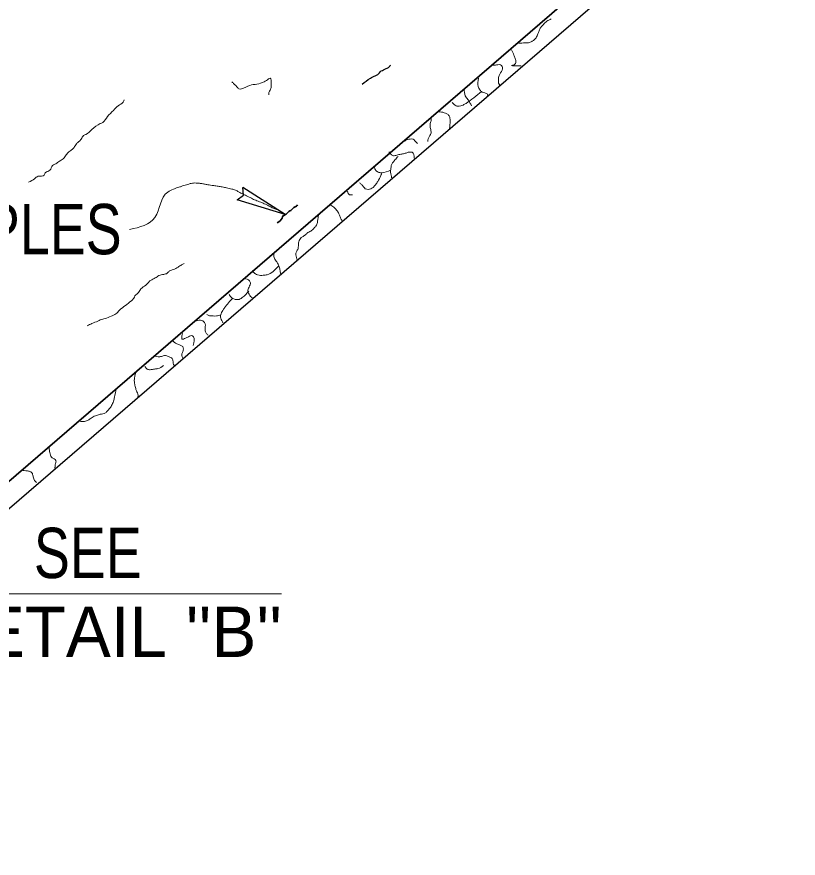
# Model space of a CAD drawing. Extents: x 49 to 419, y -329 to -58.
# Drawn here: x 289.23 to 309.26, y -167.99 to -146.42 of the extents above; entities that cross this region are included whole.
import ezdxf
from ezdxf.enums import TextEntityAlignment as Align

# ---------------------------------------------------------------- set-up
doc = ezdxf.new("R2010")
doc.units = 0
doc.header["$LTSCALE"] = 0.52
doc.layers.add('1', color=7, linetype='Continuous', lineweight=13)

msp = doc.modelspace()

# ---------------------------------------------------------------- linework, layer by layer
at = {"layer": '1', "lineweight": 35}
msp.add_line((267.2109, -177.1183), (308.985, -141.1326), dxfattribs=at)
at = {"layer": '1', "lineweight": 25}
for p, q in [((267.2387, -177.7946), (309.2567, -141.5992)), ((296.1104, -151.4945), (295.0254, -150.7966)), ((296.1104, -151.4945), (294.8773, -151.115))]:
    msp.add_line(p, q, dxfattribs=at)
msp.add_lwpolyline([(294.8773, -151.115), (295.0417, -150.9957), (295.0254, -150.7966)], dxfattribs=at)
at = {"layer": '1'}
msp.add_lwpolyline([(296.0163, -161.2142), (282.2069, -161.2142), (279.4488, -162.349)], dxfattribs=at)
for points in [[(302.9227, -146.4794), (302.8424, -146.5227), (302.7868, -146.5598), (302.7126, -146.64), (302.657, -146.6956), (302.614, -146.7822), (302.583, -146.8624), (302.5397, -146.9613), (302.4719, -147.0293), (302.4101, -147.0663), (302.3238, -147.0911), (302.2557, -147.0911), (302.1754, -147.0973), (302.0952, -147.0973)], [(301.91, -147.2702), (301.9718, -147.4063), (302.0026, -147.4928), (302.0211, -147.5854), (301.9778, -147.6535), (301.91, -147.672), (301.9963, -147.6842), (302.0767, -147.6782), (302.1569, -147.6782)], [(301.4339, -147.6658), (301.5575, -147.6535), (301.6256, -147.6535), (301.6811, -147.7585), (301.6071, -147.8943), (301.5823, -147.9562), (301.5761, -148.0427), (301.5761, -148.1292), (301.6131, -148.1786)], [(294.7398, -148.0888), (294.801, -148.1501), (294.8623, -148.2113), (294.9236, -148.2728), (294.9849, -148.2728), (295.1996, -148.1808), (295.3834, -148.1501), (295.5673, -148.0888), (295.6286, -148.0582), (295.7204, -147.9967), (295.7512, -148.1501), (295.7512, -148.2113), (295.7204, -148.3034), (295.6898, -148.3647), (295.6898, -148.4262)], [(301.0637, -147.9994), (301.0574, -148.2096), (301.1008, -148.2962), (301.1562, -148.3517), (301.2241, -148.3764), (301.2921, -148.4135), (301.2981, -148.432)], [(301.1377, -148.3392), (300.7425, -148.6421), (300.6684, -148.6854), (300.6067, -148.7099), (300.5326, -148.7162), (300.4461, -148.6792), (300.3905, -148.6173)], [(300.6993, -148.2651), (300.724, -148.4505), (300.7917, -148.5433), (300.8413, -148.6236), (300.8846, -148.7039)], [(289.5305, -150.6647), (289.6836, -150.5729), (289.7757, -150.5113), (289.9287, -150.4808), (289.9596, -150.4196), (290.0208, -150.3887), (290.1127, -150.2968), (290.1434, -150.2354), (290.2047, -150.2049), (290.2965, -150.1433), (290.3886, -150.0821), (290.4804, -149.99), (290.5417, -149.8982), (290.6337, -149.8369), (290.6951, -149.7753), (290.7563, -149.6836), (290.8177, -149.622), (290.8789, -149.5607), (290.9402, -149.4689), (291.0015, -149.4382), (291.1546, -149.3156), (291.369, -149.1623), (291.4303, -149.1314), (291.5528, -148.9781), (291.7063, -148.8247), (291.8288, -148.7022), (291.9514, -148.6101), (291.9819, -148.5488)], [(300.3227, -149.2846), (300.335, -149.0932), (300.3102, -148.9633), (300.2484, -148.9078), (300.1868, -148.883), (300.1126, -148.8645), (300.051, -148.8582)], [(299.8472, -149.0066), (299.8472, -149.0869), (299.8224, -149.1857), (299.8287, -149.2846), (299.8472, -149.4022), (299.8038, -149.4824), (299.7731, -149.5505), (299.7608, -149.6182)], [(299.1617, -149.6122), (299.242, -149.569), (299.31, -149.5565), (299.3841, -149.5627), (299.4333, -149.5998), (299.4952, -149.6678)], [(299.4148, -150.0508), (299.3593, -149.8964), (299.2975, -149.8902), (299.2297, -149.9087), (299.1432, -149.9335), (299.0443, -149.952), (298.9456, -149.9767), (298.8655, -149.983), (298.8037, -149.9272), (298.7604, -149.8839)], [(299.0013, -150.0015), (298.921, -150.0941), (298.8592, -150.1684), (298.8282, -150.2362), (298.8159, -150.3105), (298.8097, -150.4093), (298.8222, -150.4833), (298.8345, -150.5514)], [(298.8097, -150.3535), (298.5753, -150.4216), (298.4887, -150.4031), (298.4207, -150.3475), (298.3962, -150.2858)], [(298.5813, -150.4401), (298.5565, -150.4958), (298.4825, -150.6439), (298.4207, -150.7305), (298.3592, -150.7986), (298.2356, -150.8478), (298.1615, -150.8293), (298.1182, -150.7861), (298.069, -150.7242), (298.0132, -150.6813)], [(292.1202, -151.877), (292.7697, -151.5643), (293.0954, -150.9152), (293.2425, -150.8436), (293.3005, -150.8168), (293.4031, -150.7856), (293.4789, -150.7587), (293.5459, -150.741), (293.6082, -150.7233), (293.6707, -150.7007), (293.7866, -150.683), (293.8627, -150.6875), (293.9518, -150.6965), (294.0365, -150.7097), (294.1213, -150.7277), (294.1927, -150.741), (294.2774, -150.75), (294.3888, -150.7678), (294.4958, -150.7856), (294.6029, -150.8081), (294.7367, -150.8393), (294.8348, -150.8661), (294.9151, -150.9107), (295.0267, -150.9687), (295.089, -150.9999), (295.1515, -151.0312), (295.2138, -151.058), (295.2673, -151.0892), (295.3834, -151.1382), (295.4502, -151.1651), (295.5082, -151.1873), (295.5708, -151.2141), (295.6331, -151.2408), (295.7312, -151.2944), (295.825, -151.3392), (295.9097, -151.3747), (295.9766, -151.4105), (296.0433, -151.4462), (296.0969, -151.4907), (296.1104, -151.4952)], [(297.7045, -150.8973), (297.7355, -150.9714), (297.8343, -150.9902)], [(297.2537, -151.2373), (297.4327, -151.3854), (297.4823, -151.472), (297.5131, -151.5523), (297.5563, -151.6388), (297.5749, -151.6699)], [(296.9695, -151.4905), (296.9447, -151.6081), (296.9322, -151.6944), (296.8952, -151.7873), (296.8397, -151.849), (296.7656, -151.9171), (296.7101, -151.9416), (296.642, -151.9973), (296.5865, -152.0407), (296.5187, -152.0837), (296.4569, -152.1887), (296.4447, -152.2938), (296.4383, -152.3681), (296.3951, -152.4484), (296.3828, -152.5224), (296.4013, -152.5965), (296.4136, -152.6583), (296.4136, -152.6831)], [(295.8147, -152.4977), (295.821, -152.5905), (295.8765, -152.6831), (295.9257, -152.7633), (295.9628, -152.8562), (295.9813, -152.955), (295.9938, -153.0291)], [(291.032, -154.3449), (291.1546, -154.2837), (291.3077, -154.2221), (291.369, -154.1916), (291.4916, -154.1608), (291.6449, -154.0995), (291.7675, -154.0383), (291.8593, -153.9462), (292.0127, -153.8236), (292.1658, -153.7007), (292.2271, -153.6394), (292.2578, -153.5782), (292.3497, -153.4861), (292.4109, -153.3942), (292.5335, -153.3022), (292.5948, -153.2409), (292.6561, -153.1794), (292.7174, -153.1488), (292.7787, -153.1181), (292.8707, -153.0568), (292.9931, -153.026), (293.0852, -152.9955), (293.1464, -152.9342), (293.2382, -152.9035), (293.3608, -152.8422), (293.4529, -152.7809), (293.5142, -152.7501)], [(295.9382, -152.8129), (295.6418, -153.0353), (295.543, -153.0478), (295.475, -153.0538), (295.4009, -153.0353), (295.3083, -152.986), (295.2713, -152.9243)], [(295.0552, -153.1281), (295.1911, -153.1899), (295.2158, -153.2639), (295.1662, -153.3812), (295.154, -153.4741), (295.1848, -153.5359), (295.2218, -153.5914), (295.2651, -153.6284)], [(295.1725, -153.4556), (295.0059, -153.6224), (294.8946, -153.6718), (294.8082, -153.6595), (294.7342, -153.6224), (294.6724, -153.5422)], [(294.765, -153.6347), (294.5551, -153.8818), (294.5056, -153.9559), (294.4563, -154.061), (294.4563, -154.1475), (294.4871, -154.2093), (294.5118, -154.2711)], [(294.4563, -154.0673), (294.3452, -154.092), (294.2649, -154.092), (294.1661, -154.0857), (294.0981, -154.055)], [(293.7708, -154.2403), (293.9004, -154.2031), (293.9747, -154.2093), (294.0362, -154.2588), (294.061, -154.3267), (294.0548, -154.3884), (294.0548, -154.4565), (294.0796, -154.5306), (294.1351, -154.5863)], [(293.7523, -154.8457), (293.7646, -154.784), (293.7338, -154.5986), (293.6287, -154.6233), (293.5487, -154.6604), (293.4622, -154.6852), (293.4622, -154.6048), (293.4744, -154.5431)], [(293.2027, -154.7099), (293.3326, -154.8088), (293.4188, -154.8395), (293.4807, -154.8767), (293.4992, -154.9386), (293.4744, -155.0248), (293.4559, -155.1054), (293.4807, -155.1732)], [(292.7397, -155.1177), (292.894, -155.1362), (292.9806, -155.1177), (293.0423, -155.1054), (293.1102, -155.1299), (293.209, -155.1857), (293.2337, -155.2597), (293.246, -155.3338), (293.2767, -155.3771)], [(292.9866, -155.3648), (292.8447, -155.4389), (292.7582, -155.4514), (292.6471, -155.4699), (292.5668, -155.4514), (292.5113, -155.3833)], [(292.2948, -155.5007), (292.2393, -155.7541), (292.2516, -155.8407), (292.2763, -155.9518), (292.3071, -156.0321), (292.3319, -156.1001), (292.3257, -156.1804), (292.3197, -156.1867)], [(291.7763, -155.9518), (291.733, -156.1742), (291.7082, -156.2792), (291.6834, -156.335), (291.6279, -156.4338), (291.5601, -156.5141), (291.4983, -156.5759), (291.4365, -156.6007), (291.3625, -156.6129), (291.2759, -156.6439), (291.2144, -156.6625), (291.1093, -156.7302), (291.0412, -156.7675), (290.9364, -156.7983), (290.8499, -156.7921)], [(290.0596, -157.4717), (290.0719, -157.5953), (290.0904, -157.6572), (290.1214, -157.7129), (290.1832, -157.7499), (290.2325, -157.7933), (290.2202, -157.8735), (290.2077, -157.9413), (290.2077, -158.0218)], [(289.3804, -158.0527), (289.4608, -158.0589), (289.547, -158.0712), (289.6151, -158.1144), (289.6458, -158.1947), (289.6706, -158.2876), (289.7324, -158.3616)]]:
    msp.add_spline(points, degree=3, dxfattribs=at)
at = {"layer": '1', "lineweight": 25}
msp.add_spline([(298.08, -148.1501), (298.2943, -147.9967), (298.4169, -147.9354), (298.4783, -147.9049), (298.5703, -147.8128), (298.6316, -147.7821), (298.6928, -147.7515), (298.7542, -147.7207), (298.8154, -147.6595)], degree=3, dxfattribs=at)
at = {"layer": '1', "lineweight": 35}
msp.add_spline([(295.9042, -151.7074), (296.0268, -151.5848), (296.0576, -151.5235), (296.1189, -151.4928), (296.1802, -151.4315), (296.272, -151.3702), (296.3333, -151.3089), (296.3946, -151.2782), (296.4251, -151.2476)], degree=3, dxfattribs=at)

# ---------------------------------------------------------------- texts
at = {"layer": '1', "width": 0.8}
for s, p in [('STAPLES', (288.8071, -152.5104)), ('SEE ', (291.24, -160.8107))]:
    msp.add_text(s, height=1.291, dxfattribs=at).set_placement(p, align=Align.CENTER)
at = {"layer": '1'}
msp.add_text("DETAIL ''B''", height=1.291, dxfattribs=at).set_placement((291.5308, -162.8318), align=Align.CENTER)

doc.saveas('drawing.dxf')
